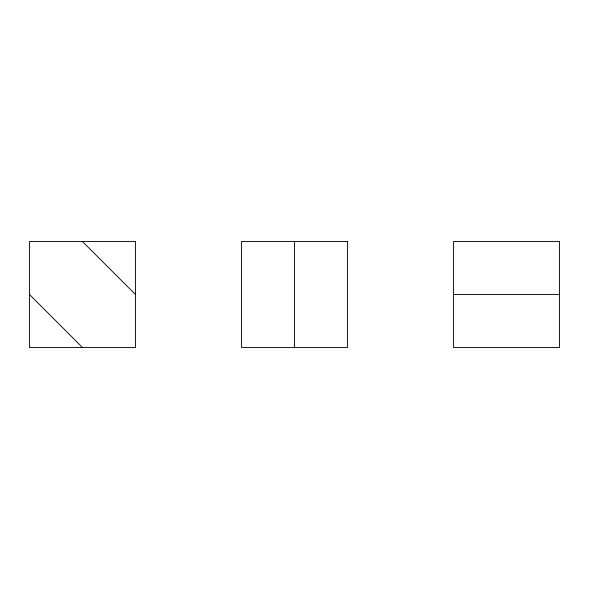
<?xml version="1.0" encoding="UTF-8"?>
<svg xmlns="http://www.w3.org/2000/svg" width="589" height="589" viewBox="0 0 589 589"><rect width="100%" height="100%" fill="white"/><g stroke="black" fill="none" stroke-linecap="round" stroke-linejoin="round"><path stroke-width="0.88" d="M453.53 294.5L559.55 294.5M82.46 241.49L135.47 294.5M29.45 294.5L82.46 347.51M294.5 241.49L294.5 347.51M135.47 241.49L29.45 241.49L29.45 347.51L135.47 347.51L135.47 241.49M347.51 241.49L241.49 241.49L241.49 347.51L347.51 347.51L347.51 241.49M559.55 241.49L453.53 241.49L453.53 347.51L559.55 347.51L559.55 241.49"/></g></svg>
